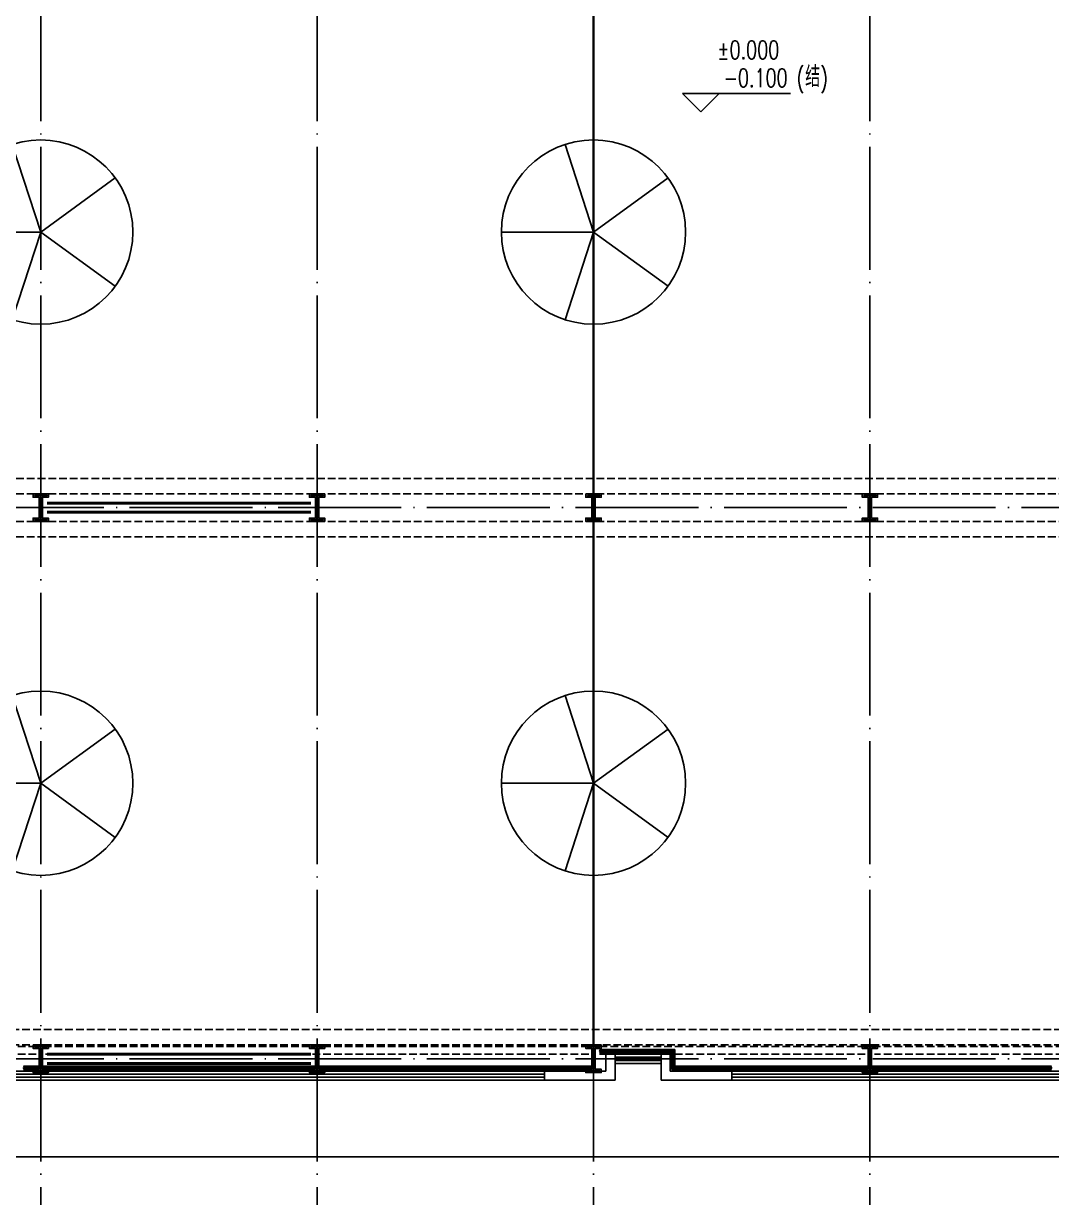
# Model space of a CAD drawing. Extents: x -555607 to 460190, y 498714 to 1664455.
# Drawn here: x -192416 to -158940, y 544402 to 582639 of the extents above; entities that cross this region are included whole.
import ezdxf

# ---------------------------------------------------------------- set-up
doc = ezdxf.new("R2010")
doc.units = 0
doc.header["$LTSCALE"] = 1000
doc.header["$MEASUREMENT"] = 0
for name, pattern in [('CENTER', [2, 1.25, -0.25, 0.25, -0.25]), ('DASH', [0.35, 0.25, -0.1]), ('DOTE', [2.42, 2, -0.2, 0.02, -0.2])]:
    doc.linetypes.add(name, pattern=pattern)
doc.layers.get('Defpoints').update_dxf_attribs({"color": 210})
for name, color, linetype in [('A-AXIS-DOTE', 14, 'DOTE'), ('A-HATCH-2', 251, 'Continuous'), ('A-HRAIL', 250, 'Continuous'), ('A-LIN-V', 9, 'Continuous'), ('A-SFCE', 30, 'Continuous'), ('A-WINDOW', 8, 'Continuous'), ('AS-COLN', 6, 'Continuous'), ('AS-WALL', 40, 'Continuous'), ('TH_DIM', 3, 'Continuous'), ('建-标高', 3, 'Continuous'), ('建-窗', 8, 'Continuous'), ('暖通', 7, 'Continuous')]:
    doc.layers.add(name, color=color, linetype=linetype)
doc.layers.add('柱间支撑', color=6, linetype='CENTER', lineweight=0)
doc.styles.add('_TCH_DIM_T3', font='SIMPLEX', dxfattribs={"width": 0.705882, "bigfont": 'GBCBIG'})
doc.styles.add('A-STANDARD', font='SIMPLEX', dxfattribs={"bigfont": 'GBCBIG'})
doc.styles.get("Standard").update_dxf_attribs({"font": 'gbenor.shx', "bigfont": 'gbcbig.shx'})
doc.styles.add('图框宋体', font='', dxfattribs={"width": 0.75})
doc.styles.get('图框宋体').set_extended_font_data('SimSun')
doc.linetypes.add('字母', pattern='A,12.7,-5.08,["挡烟垂壁",Standard,S=2.54,R=0,X=-2.54,Y=-1.27],-5.08', length=22.86)
doc.dimstyles.new('_TCH_ARCH&&150', dxfattribs={"dimtxt": 446.25, "dimasz": 150, "dimexe": 375, "dimexo": 450, "dimgap": 150, "dimtad": 1, "dimdec": 0, "dimzin": 0, "dimdsep": 46, "dimtxsty": '_TCH_DIM_T3', "dimblk": 'ARCHTICK', "dimcen": 0.09, "dimclrt": 7, "dimazin": 2, "dimtfac": 1, "dimtdec": 0, "dimtix": 1, "dimtmove": 2, "dimatfit": 3, "dimfxl": 1, "dimtolj": 1, "dimtzin": 0, "dimarcsym": 0})

# ---------------------------------------------------------------- blocks, each defined once
blk = doc.blocks.new('WINDOW2DLIB$DYNSTYLE$00000005')
at = {"color": 0}
for points in [[(-0.5, 0.5), (-0.5, -0.5)], [(-0.5, 0.5), (0.5, 0.5)], [(0.5, -0.5), (0.5, 0.5)], [(0.5, 0.1667), (-0.5, 0.1667)], [(0.5, -0.1667), (-0.5, -0.1667)], [(-0.5, -0.5), (0.5, -0.5)]]:
    blk.add_lwpolyline(points, dxfattribs=at)
blk = doc.blocks.new('42343243')
at = {"layer": 'AS-WALL'}
for p, q in [((-173154, 1223170), (-175454, 1223170)), ((-175454, 1223170), (-175454, 1222870)), ((-175454, 1222870), (-173454, 1222870)), ((-173454, 1222320), (-173454, 1222870)), ((-173154, 1222620), (-173154, 1223170)), ((-171654, 1223170), (-171504, 1223170)), ((-171654, 1223170), (-171654, 1222870)), ((-171654, 1222870), (-171654, 1222870)), ((-171654, 1222620), (-171654, 1222870)), ((-169354, 1223170), (-171504, 1223170)), ((-171354, 1222320), (-171354, 1222870)), ((-171354, 1222870), (-169354, 1222870)), ((-169354, 1222870), (-169354, 1223170)), ((-173154, 1222320), (-173154, 1222620)), ((-171654, 1222620), (-171654, 1222320)), ((-173454, 1222320), (-173154, 1222320)), ((-171654, 1222320), (-171354, 1222320))]:
    blk.add_line(p, q, dxfattribs=at)
at = {"layer": '建-窗', "zscale": 300}
for p, xscale, yscale, rotation in [((-185904, 1223020), -20900, -300, 359.9999999994913), ((-162754, 1223020), -13200, -300, 359.9999999996728), ((-172404, 1222470), -1500, 300, 179.9999999999555)]:
    blk.add_blockref('WINDOW2DLIB$DYNSTYLE$00000005', p, dxfattribs=dict(at, xscale=xscale, yscale=yscale, rotation=rotation))
blk = doc.blocks.new('w4324324')
at = {"layer": 'A-HATCH-2', "color": 250}
for q in [(-1694760, 686605), (-1697614, 684532), (-1691907, 684532), (-1696524, 681178), (-1692997, 681178)]:
    blk.add_line((-1694760, 683605), q, dxfattribs=at)
blk.add_circle((-1694760, 683605), 3000, dxfattribs=at)
blk = doc.blocks.new('342343')
at = {"layer": 'A-LIN-V'}
for p in [(1030710, -8444), (1048660, -8444), (1030710, -26444), (1048660, -26444)]:
    blk.add_blockref('w4324324', p, dxfattribs=at)
blk = doc.blocks.new('23124232432')
at = {"layer": '柱间支撑', "color": 250, "const_width": 100}
for points in [[(-183054, 567020), (-191654, 567020)], [(-183054, 566720), (-191654, 566720)], [(-183054, 549070), (-191654, 549070)], [(-183054, 548770), (-191654, 548770)]]:
    blk.add_lwpolyline(points, dxfattribs=at)
blk = doc.blocks.new('w42343243')
at = {"layer": 'A-HATCH-2'}
blk.add_lwpolyline([(-165104, 621070), (-164604, 621070), (-164604, 620958), (-164800, 620958), (-164800, 620282), (-164604, 620282), (-164604, 620170), (-165104, 620170), (-165104, 620282), (-164908, 620282), (-164908, 620958), (-165104, 620958)], close=True, dxfattribs=at)
at = {"layer": 'AS-COLN', "color": 3}
blk.add_lwpolyline([(-165054, 621020), (-164654, 621020), (-164654, 621008), (-164850, 621008), (-164850, 620232), (-164654, 620232), (-164654, 620220), (-165054, 620220), (-165054, 620232), (-164858, 620232), (-164858, 621008), (-165054, 621008)], close=True, dxfattribs=at)
blk = doc.blocks.new('99平面图例外参$0$$LinePat$圆环')
for points in [[(0, 150), (300, 150)], [(0, 0), (300, 0)], [(0, -150), (300, -150)]]:
    blk.add_lwpolyline(points)
at = {"color": 0}
blk.add_circle((150, 0), 150, dxfattribs=at)
blk = doc.blocks.new('_ArchTick')
at = {"color": 0, "linetype": 'ByBlock', "const_width": 0.4}
blk.add_lwpolyline([(-0.5, -0.5), (0.5, 0.5)], dxfattribs=at)
blk = doc.blocks.new('*D619')
at = {"layer": 'Defpoints', "color": 0, "transparency": 16777216}
for p in [(-312854, 547218), (-128854, 547218), (-128854, 545730)]:
    blk.add_point(p, dxfattribs=at)
at = {"layer": 'TH_DIM', "color": 0, "lineweight": -2, "transparency": 16777216}
for p, q in [((-312854, 546768), (-312854, 545355)), ((-128854, 546768), (-128854, 545355)), ((-312854, 545730), (-128854, 545730))]:
    blk.add_line(p, q, dxfattribs=at)
at = {"layer": 'TH_DIM', "color": 0, "lineweight": -2, "transparency": 16777216, "xscale": 150, "yscale": 150, "zscale": 150, "rotation": 180}
blk.add_blockref('_ArchTick', (-312854, 545730), dxfattribs=at)
at = {"layer": 'TH_DIM', "color": 0, "lineweight": -2, "transparency": 16777216, "xscale": 150, "yscale": 150, "zscale": 150}
blk.add_blockref('_ArchTick', (-128854, 545730), dxfattribs=at)
at = {"layer": 'TH_DIM', "color": 7, "transparency": 16777216, "insert": (-220854, 546177), "char_height": 446.25, "attachment_point": 5, "style": '图框宋体'}
blk.add_mtext('\\A1;本侧3Y轴至3A轴储烟仓以下开窗(门)面积共计:40.76平方', dxfattribs=at)

msp = doc.modelspace()

# ---------------------------------------------------------------- linework, layer by layer
at = {"layer": 'A-AXIS-DOTE', "color": 250, "ltscale": 2}
for p, q in [((-191854.2, 540740), (-191854.2, 637259.3)), ((-182854.2, 540740), (-182854.2, 637259.3)), ((-173854.2, 540740), (-173854.2, 637259.3)), ((-164854.2, 540740), (-164854.2, 637259.3)), ((-122040, 566870), (-318010, 566870)), ((-122040, 548920), (-318010, 548920))]:
    msp.add_line(p, q, dxfattribs=at)
at = {"layer": 'A-HATCH-2', "color": 250, "linetype": 'DASH'}
for p, q in [((-313054.2, 567820), (-128854.2, 567820)), ((-313054.2, 567320), (-128854.2, 567320)), ((-313054.2, 566419.9), (-128854.2, 566419.9)), ((-313054.2, 565919.9), (-128854.2, 565919.9)), ((-312854.2, 549870), (-138054.2, 549870)), ((-312854.2, 549370), (-138054.2, 549370))]:
    msp.add_line(p, q, dxfattribs=at)
at = {"layer": 'A-SFCE', "color": 250, "linetype": 'DASH'}
for p, q in [((-192004.2, 549320), (-200704.2, 549320)), ((-174004.2, 549320), (-191704.2, 549320)), ((-165004.2, 549320), (-173704.2, 549320)), ((-147004.2, 549320), (-164704.2, 549320)), ((-192004.2, 549070), (-200704.2, 549070)), ((-174004.2, 549070), (-191704.2, 549070)), ((-165004.2, 549070), (-173704.2, 549070)), ((-147004.2, 549070), (-164704.2, 549070))]:
    msp.add_line(p, q, dxfattribs=at)
at = {"layer": '建-标高', "color": 8}
for p, q in [((-170360.6, 579760), (-170960.6, 580360)), ((-170960.6, 580360), (-167440.6, 580360)), ((-170360.6, 579760), (-169760.6, 580360))]:
    msp.add_line(p, q, dxfattribs=at)
at = {"layer": '暖通', "color": 2, "linetype": '字母', "ltscale": 0.05, "const_width": 80}
msp.add_lwpolyline([(-173854.2, 620270), (-173854.2, 549370)], dxfattribs=at)

# ---------------------------------------------------------------- block references
at = {"layer": 'A-HRAIL', "color": 250, "yscale": 0.3333333333111111, "zscale": 0.3333333333111111}
for p, xscale, rotation in [((-173552.1, 549170.1), 0.3402776645396762, 180), ((-173450, 549170.1), 0.3402776645396762, 180), ((-173347.9, 549170.1), 0.3402776645396762, 180), ((-173245.9, 549170.1), 0.3402776645396762, 180), ((-173143.8, 549170.1), 0.3402776645396762, 180), ((-173041.7, 549170.1), 0.3402776645396762, 180), ((-172939.6, 549170.1), 0.3402776645396762, 180), ((-172837.5, 549170.1), 0.3402776645396762, 180), ((-172735.4, 549170.1), 0.3402776645396762, 180), ((-172633.4, 549170.1), 0.3402776645396762, 180), ((-172531.3, 549170.1), 0.3402776645396762, 180), ((-172429.2, 549170.1), 0.3402776645396762, 180), ((-172327.1, 549170.1), 0.3402776645396762, 180), ((-172225, 549170.1), 0.3402776645396762, 180), ((-172122.9, 549170.1), 0.3402776645396762, 180), ((-172020.9, 549170.1), 0.3402776645396762, 180), ((-171918.8, 549170.1), 0.3402776645396762, 180), ((-171816.7, 549170.1), 0.3402776645396762, 180), ((-171714.6, 549170.1), 0.3402776645396762, 180), ((-171612.5, 549170.1), 0.3402776645396762, 180), ((-171510.4, 549170.1), 0.3402776645396762, 180), ((-171408.4, 549170.1), 0.3402776645396762, 180), ((-171306.3, 549170.1), 0.3402776645396762, 180), ((-171204.2, 549170.1), 0.3402776645396762, 180), ((-171254.2, 549220.1), 0.3611111226889233, 270), ((-171254.2, 549111.7), 0.3611111226889233, 270), ((-171254.2, 549003.4), 0.3611111226889233, 270), ((-171254.2, 548895.1), 0.3611111226889233, 270), ((-171254.2, 548786.7), 0.3611111226889233, 270), ((-192314.3, 548626.1), 0.3384127419249668, 180.0000000002033), ((-192212.8, 548626.1), 0.3384127419249668, 180.0000000002033), ((-192111.2, 548626.1), 0.3384127419249668, 180.0000000002033), ((-192009.7, 548626.1), 0.3384127419249668, 180.0000000002033), ((-191908.2, 548626.1), 0.3384127419249668, 180.0000000002033), ((-191699.1, 548626.1), 0.336818181795725, 180.0000000002033), ((-191598.1, 548626.1), 0.336818181795725, 180.0000000002033), ((-191497, 548626.1), 0.336818181795725, 180.0000000002033), ((-191396, 548626.1), 0.336818181795725, 180.0000000002033), ((-191295, 548626.1), 0.336818181795725, 180.0000000002033), ((-191193.9, 548626.1), 0.336818181795725, 180.0000000002033), ((-191092.9, 548626.1), 0.336818181795725, 180.0000000002033), ((-190991.8, 548626.1), 0.336818181795725, 180.0000000002033), ((-190890.8, 548626.1), 0.336818181795725, 180.0000000002033), ((-190789.7, 548626.1), 0.336818181795725, 180.0000000002033), ((-190688.7, 548626.1), 0.336818181795725, 180.0000000002033), ((-190587.6, 548626.1), 0.336818181795725, 180.0000000002033), ((-190486.6, 548626.1), 0.336818181795725, 180.0000000002033), ((-190385.5, 548626.1), 0.336818181795725, 180.0000000002033), ((-190284.5, 548626.1), 0.336818181795725, 180.0000000002033), ((-190183.5, 548626.1), 0.336818181795725, 180.0000000002033), ((-190082.4, 548626.1), 0.336818181795725, 180.0000000002033), ((-189981.4, 548626.1), 0.336818181795725, 180.0000000002033), ((-189880.3, 548626.1), 0.336818181795725, 180.0000000002033), ((-189779.3, 548626.1), 0.336818181795725, 180.0000000002033), ((-189678.2, 548626.1), 0.336818181795725, 180.0000000002033), ((-189577.2, 548626.1), 0.336818181795725, 180.0000000002033), ((-189476.1, 548626.1), 0.336818181795725, 180.0000000002033), ((-189375.1, 548626.1), 0.336818181795725, 180.0000000002033), ((-189274, 548626.1), 0.336818181795725, 180.0000000002033), ((-189173, 548626.1), 0.336818181795725, 180.0000000002033), ((-189072, 548626.1), 0.336818181795725, 180.0000000002033), ((-188970.9, 548626.1), 0.336818181795725, 180.0000000002033), ((-188869.9, 548626.1), 0.336818181795725, 180.0000000002033), ((-188768.8, 548626.1), 0.336818181795725, 180.0000000002033), ((-188667.8, 548626.1), 0.336818181795725, 180.0000000002033), ((-188566.7, 548626.1), 0.336818181795725, 180.0000000002033), ((-188465.7, 548626.1), 0.336818181795725, 180.0000000002033), ((-188364.6, 548626.1), 0.336818181795725, 180.0000000002033), ((-188263.6, 548626.1), 0.336818181795725, 180.0000000002033), ((-188162.5, 548626.1), 0.336818181795725, 180.0000000002033), ((-188061.5, 548626.1), 0.336818181795725, 180.0000000002033), ((-187960.5, 548626.1), 0.336818181795725, 180.0000000002033), ((-187859.4, 548626.1), 0.336818181795725, 180.0000000002033), ((-187758.4, 548626.1), 0.336818181795725, 180.0000000002033), ((-187657.3, 548626.1), 0.336818181795725, 180.0000000002033), ((-187556.3, 548626.1), 0.336818181795725, 180.0000000002033), ((-187455.2, 548626.1), 0.336818181795725, 180.0000000002033), ((-187354.2, 548626.1), 0.336818181795725, 180.0000000002033), ((-187253.1, 548626.1), 0.336818181795725, 180.0000000002033), ((-187152.1, 548626.1), 0.336818181795725, 180.0000000002033), ((-187051, 548626.1), 0.336818181795725, 180.0000000002033), ((-186950, 548626.1), 0.336818181795725, 180.0000000002033), ((-186849, 548626.1), 0.336818181795725, 180.0000000002033), ((-186747.9, 548626.1), 0.336818181795725, 180.0000000002033), ((-186646.9, 548626.1), 0.336818181795725, 180.0000000002033), ((-186545.8, 548626.1), 0.336818181795725, 180.0000000002033), ((-186444.8, 548626.1), 0.336818181795725, 180.0000000002033), ((-186343.7, 548626.1), 0.336818181795725, 180.0000000002033), ((-186242.7, 548626.1), 0.336818181795725, 180.0000000002033), ((-186141.6, 548626.1), 0.336818181795725, 180.0000000002033), ((-186040.6, 548626.1), 0.336818181795725, 180.0000000002033), ((-185939.5, 548626.1), 0.336818181795725, 180.0000000002033), ((-185838.5, 548626.1), 0.336818181795725, 180.0000000002033), ((-185737.5, 548626.1), 0.336818181795725, 180.0000000002033), ((-185636.4, 548626.1), 0.336818181795725, 180.0000000002033), ((-185535.4, 548626.1), 0.336818181795725, 180.0000000002033), ((-185434.3, 548626.1), 0.336818181795725, 180.0000000002033), ((-185333.3, 548626.1), 0.336818181795725, 180.0000000002033), ((-185232.2, 548626.1), 0.336818181795725, 180.0000000002033), ((-185131.2, 548626.1), 0.336818181795725, 180.0000000002033), ((-185030.1, 548626.1), 0.336818181795725, 180.0000000002033), ((-184929.1, 548626.1), 0.336818181795725, 180.0000000002033), ((-184828, 548626.1), 0.336818181795725, 180.0000000002033), ((-184727, 548626.1), 0.336818181795725, 180.0000000002033), ((-184626, 548626.1), 0.336818181795725, 180.0000000002033), ((-184524.9, 548626.1), 0.336818181795725, 180.0000000002033), ((-184423.9, 548626.1), 0.336818181795725, 180.0000000002033), ((-184322.8, 548626.1), 0.336818181795725, 180.0000000002033), ((-184221.8, 548626.1), 0.336818181795725, 180.0000000002033), ((-184120.7, 548626.1), 0.336818181795725, 180.0000000002033), ((-184019.7, 548626.1), 0.336818181795725, 180.0000000002033), ((-183918.6, 548626.1), 0.336818181795725, 180.0000000002033), ((-183817.6, 548626.1), 0.336818181795725, 180.0000000002033), ((-183716.5, 548626.1), 0.336818181795725, 180.0000000002033), ((-183615.5, 548626.1), 0.336818181795725, 180.0000000002033), ((-183514.5, 548626.1), 0.336818181795725, 180.0000000002033), ((-183413.4, 548626.1), 0.336818181795725, 180.0000000002033), ((-183312.4, 548626.1), 0.336818181795725, 180.0000000002033), ((-183211.3, 548626.1), 0.336818181795725, 180.0000000002033), ((-183110.3, 548626.1), 0.336818181795725, 180.0000000002033), ((-183009.2, 548626.1), 0.336818181795725, 180.0000000002033), ((-182908.2, 548626.1), 0.336818181795725, 180.0000000002033), ((-182699.1, 548626.1), 0.3368181817957273, 180.0000000002033), ((-182598.1, 548626.1), 0.3368181817957273, 180.0000000002033), ((-182497, 548626.1), 0.3368181817957273, 180.0000000002033), ((-182396, 548626.1), 0.3368181817957273, 180.0000000002033), ((-182295, 548626.1), 0.3368181817957273, 180.0000000002033), ((-182193.9, 548626.1), 0.3368181817957273, 180.0000000002033), ((-182092.9, 548626.1), 0.3368181817957273, 180.0000000002033), ((-181991.8, 548626.1), 0.3368181817957273, 180.0000000002033), ((-181890.8, 548626.1), 0.3368181817957273, 180.0000000002033), ((-181789.7, 548626.1), 0.3368181817957273, 180.0000000002033), ((-181688.7, 548626.1), 0.3368181817957273, 180.0000000002033), ((-181587.6, 548626.1), 0.3368181817957273, 180.0000000002033), ((-181486.6, 548626.1), 0.3368181817957273, 180.0000000002033), ((-181385.5, 548626.1), 0.3368181817957273, 180.0000000002033), ((-181284.5, 548626.1), 0.3368181817957273, 180.0000000002033), ((-181183.5, 548626.1), 0.3368181817957273, 180.0000000002033), ((-181082.4, 548626.1), 0.3368181817957273, 180.0000000002033), ((-180981.4, 548626.1), 0.3368181817957273, 180.0000000002033), ((-180880.3, 548626.1), 0.3368181817957273, 180.0000000002033), ((-180779.3, 548626.1), 0.3368181817957273, 180.0000000002033), ((-180678.2, 548626.1), 0.3368181817957273, 180.0000000002033), ((-180577.2, 548626.1), 0.3368181817957273, 180.0000000002033), ((-180476.1, 548626.1), 0.3368181817957273, 180.0000000002033), ((-180375.1, 548626.1), 0.3368181817957273, 180.0000000002033), ((-180274, 548626.1), 0.3368181817957273, 180.0000000002033), ((-180173, 548626.1), 0.3368181817957273, 180.0000000002033), ((-180072, 548626.1), 0.3368181817957273, 180.0000000002033), ((-179970.9, 548626.1), 0.3368181817957273, 180.0000000002033), ((-179869.9, 548626.1), 0.3368181817957273, 180.0000000002033), ((-179768.8, 548626.1), 0.3368181817957273, 180.0000000002033), ((-179667.8, 548626.1), 0.3368181817957273, 180.0000000002033), ((-179566.7, 548626.1), 0.3368181817957273, 180.0000000002033), ((-179465.7, 548626.1), 0.3368181817957273, 180.0000000002033), ((-179364.6, 548626.1), 0.3368181817957273, 180.0000000002033), ((-179263.6, 548626.1), 0.3368181817957273, 180.0000000002033), ((-179162.5, 548626.1), 0.3368181817957273, 180.0000000002033), ((-179061.5, 548626.1), 0.3368181817957273, 180.0000000002033), ((-178960.5, 548626.1), 0.3368181817957273, 180.0000000002033), ((-178859.4, 548626.1), 0.3368181817957273, 180.0000000002033), ((-178758.4, 548626.1), 0.3368181817957273, 180.0000000002033), ((-178657.3, 548626.1), 0.3368181817957273, 180.0000000002033), ((-178556.3, 548626.1), 0.3368181817957273, 180.0000000002033), ((-178455.2, 548626.1), 0.3368181817957273, 180.0000000002033), ((-178354.2, 548626.1), 0.3368181817957273, 180.0000000002033), ((-178253.1, 548626.1), 0.3368181817957273, 180.0000000002033), ((-178152.1, 548626.1), 0.3368181817957273, 180.0000000002033), ((-178051, 548626.1), 0.3368181817957273, 180.0000000002033), ((-177950, 548626.1), 0.3368181817957273, 180.0000000002033), ((-177849, 548626.1), 0.3368181817957273, 180.0000000002033), ((-177747.9, 548626.1), 0.3368181817957273, 180.0000000002033), ((-177646.9, 548626.1), 0.3368181817957273, 180.0000000002033), ((-177545.8, 548626.1), 0.3368181817957273, 180.0000000002033), ((-177444.8, 548626.1), 0.3368181817957273, 180.0000000002033), ((-177343.7, 548626.1), 0.3368181817957273, 180.0000000002033), ((-177242.7, 548626.1), 0.3368181817957273, 180.0000000002033), ((-177141.6, 548626.1), 0.3368181817957273, 180.0000000002033), ((-177040.6, 548626.1), 0.3368181817957273, 180.0000000002033), ((-176939.5, 548626.1), 0.3368181817957273, 180.0000000002033), ((-176838.5, 548626.1), 0.3368181817957273, 180.0000000002033), ((-176737.5, 548626.1), 0.3368181817957273, 180.0000000002033), ((-176636.4, 548626.1), 0.3368181817957273, 180.0000000002033), ((-176535.4, 548626.1), 0.3368181817957273, 180.0000000002033), ((-176434.3, 548626.1), 0.3368181817957273, 180.0000000002033), ((-176333.3, 548626.1), 0.3368181817957273, 180.0000000002033), ((-176232.2, 548626.1), 0.3368181817957273, 180.0000000002033), ((-176131.2, 548626.1), 0.3368181817957273, 180.0000000002033), ((-176030.1, 548626.1), 0.3368181817957273, 180.0000000002033), ((-175929.1, 548626.1), 0.3368181817957273, 180.0000000002033), ((-175828, 548626.1), 0.3368181817957273, 180.0000000002033), ((-175727, 548626.1), 0.3368181817957273, 180.0000000002033), ((-175626, 548626.1), 0.3368181817957273, 180.0000000002033), ((-175524.9, 548626.1), 0.3368181817957273, 180.0000000002033), ((-175423.9, 548626.1), 0.3368181817957273, 180.0000000002033), ((-175322.8, 548626.1), 0.3368181817957273, 180.0000000002033), ((-175221.8, 548626.1), 0.3368181817957273, 180.0000000002033), ((-175120.7, 548626.1), 0.3368181817957273, 180.0000000002033), ((-175019.7, 548626.1), 0.3368181817957273, 180.0000000002033), ((-174918.6, 548626.1), 0.3368181817957273, 180.0000000002033), ((-174817.6, 548626.1), 0.3368181817957273, 180.0000000002033), ((-174716.5, 548626.1), 0.3368181817957273, 180.0000000002033), ((-174615.5, 548626.1), 0.3368181817957273, 180.0000000002033), ((-174514.5, 548626.1), 0.3368181817957273, 180.0000000002033), ((-174413.4, 548626.1), 0.3368181817957273, 180.0000000002033), ((-174312.4, 548626.1), 0.3368181817957273, 180.0000000002033), ((-174211.3, 548626.1), 0.3368181817957273, 180.0000000002033), ((-174110.3, 548626.1), 0.3368181817957273, 180.0000000002033), ((-174009.2, 548626.1), 0.3368181817957273, 180.0000000002033), ((-173908.2, 548626.1), 0.3368181817957273, 180.0000000002033), ((-171254.2, 548678.4), 0.3611111226889233, 270), ((-171202.7, 548626.1), 0.3384127415271159, 180.0000000002033), ((-171101.1, 548626.1), 0.3384127415271159, 180.0000000002033), ((-170999.6, 548626.1), 0.3384127415271159, 180.0000000002033), ((-170898.1, 548626.1), 0.3384127415271159, 180.0000000002033), ((-170796.6, 548626.1), 0.3384127415271159, 180.0000000002033), ((-170695, 548626.1), 0.3384127415271159, 180.0000000002033), ((-170593.5, 548626.1), 0.3384127415271159, 180.0000000002033), ((-170492, 548626.1), 0.3384127415271159, 180.0000000002033), ((-170390.5, 548626.1), 0.3384127415271159, 180.0000000002033), ((-170288.9, 548626.1), 0.3384127415271159, 180.0000000002033), ((-170187.4, 548626.1), 0.3384127415271159, 180.0000000002033), ((-170085.9, 548626.1), 0.3384127415271159, 180.0000000002033), ((-169984.4, 548626.1), 0.3384127415271159, 180.0000000002033), ((-169882.9, 548626.1), 0.3384127415271159, 180.0000000002033), ((-169781.3, 548626.1), 0.3384127415271159, 180.0000000002033), ((-169679.8, 548626.1), 0.3384127415271159, 180.0000000002033), ((-169578.3, 548626.1), 0.3384127415271159, 180.0000000002033), ((-169476.8, 548626.1), 0.3384127415271159, 180.0000000002033), ((-169375.2, 548626.1), 0.3384127415271159, 180.0000000002033), ((-169273.7, 548626.1), 0.3384127415271159, 180.0000000002033), ((-169172.2, 548626.1), 0.3384127415271159, 180.0000000002033), ((-169070.7, 548626.1), 0.3384127415271159, 180.0000000002033), ((-168969.1, 548626.1), 0.3384127415271159, 180.0000000002033), ((-168867.6, 548626.1), 0.3384127415271159, 180.0000000002033), ((-168766.1, 548626.1), 0.3384127415271159, 180.0000000002033), ((-168664.6, 548626.1), 0.3384127415271159, 180.0000000002033), ((-168563, 548626.1), 0.3384127415271159, 180.0000000002033), ((-168461.5, 548626.1), 0.3384127415271159, 180.0000000002033), ((-168360, 548626.1), 0.3384127415271159, 180.0000000002033), ((-168258.5, 548626.1), 0.3384127415271159, 180.0000000002033), ((-168156.9, 548626.1), 0.3384127415271159, 180.0000000002033), ((-168055.4, 548626.1), 0.3384127415271159, 180.0000000002033), ((-167953.9, 548626.1), 0.3384127415271159, 180.0000000002033), ((-167852.4, 548626.1), 0.3384127415271159, 180.0000000002033), ((-167750.9, 548626.1), 0.3384127415271159, 180.0000000002033), ((-167649.3, 548626.1), 0.3384127415271159, 180.0000000002033), ((-167547.8, 548626.1), 0.3384127415271159, 180.0000000002033), ((-167446.3, 548626.1), 0.3384127415271159, 180.0000000002033), ((-167344.8, 548626.1), 0.3384127415271159, 180.0000000002033), ((-167243.2, 548626.1), 0.3384127415271159, 180.0000000002033), ((-167141.7, 548626.1), 0.3384127415271159, 180.0000000002033), ((-167040.2, 548626.1), 0.3384127415271159, 180.0000000002033), ((-166938.7, 548626.1), 0.3384127415271159, 180.0000000002033), ((-166837.1, 548626.1), 0.3384127415271159, 180.0000000002033), ((-166735.6, 548626.1), 0.3384127415271159, 180.0000000002033), ((-166634.1, 548626.1), 0.3384127415271159, 180.0000000002033), ((-166532.6, 548626.1), 0.3384127415271159, 180.0000000002033), ((-166431, 548626.1), 0.3384127415271159, 180.0000000002033), ((-166329.5, 548626.1), 0.3384127415271159, 180.0000000002033), ((-166228, 548626.1), 0.3384127415271159, 180.0000000002033), ((-166126.5, 548626.1), 0.3384127415271159, 180.0000000002033), ((-166024.9, 548626.1), 0.3384127415271159, 180.0000000002033), ((-165923.4, 548626.1), 0.3384127415271159, 180.0000000002033), ((-165821.9, 548626.1), 0.3384127415271159, 180.0000000002033), ((-165720.4, 548626.1), 0.3384127415271159, 180.0000000002033), ((-165618.9, 548626.1), 0.3384127415271159, 180.0000000002033), ((-165517.3, 548626.1), 0.3384127415271159, 180.0000000002033), ((-165415.8, 548626.1), 0.3384127415271159, 180.0000000002033), ((-165314.3, 548626.1), 0.3384127415271159, 180.0000000002033), ((-165212.8, 548626.1), 0.3384127415271159, 180.0000000002033), ((-165111.2, 548626.1), 0.3384127415271159, 180.0000000002033), ((-165009.7, 548626.1), 0.3384127415271159, 180.0000000002033), ((-164908.2, 548626.1), 0.3384127415271159, 180.0000000002033), ((-164699.1, 548626.1), 0.3368181817957239, 180.0000000002033), ((-164598.1, 548626.1), 0.3368181817957239, 180.0000000002033), ((-164497, 548626.1), 0.3368181817957239, 180.0000000002033), ((-164396, 548626.1), 0.3368181817957239, 180.0000000002033), ((-164295, 548626.1), 0.3368181817957239, 180.0000000002033), ((-164193.9, 548626.1), 0.3368181817957239, 180.0000000002033), ((-164092.9, 548626.1), 0.3368181817957239, 180.0000000002033), ((-163991.8, 548626.1), 0.3368181817957239, 180.0000000002033), ((-163890.8, 548626.1), 0.3368181817957239, 180.0000000002033), ((-163789.7, 548626.1), 0.3368181817957239, 180.0000000002033), ((-163688.7, 548626.1), 0.3368181817957239, 180.0000000002033), ((-163587.6, 548626.1), 0.3368181817957239, 180.0000000002033), ((-163486.6, 548626.1), 0.3368181817957239, 180.0000000002033), ((-163385.5, 548626.1), 0.3368181817957239, 180.0000000002033), ((-163284.5, 548626.1), 0.3368181817957239, 180.0000000002033), ((-163183.5, 548626.1), 0.3368181817957239, 180.0000000002033), ((-163082.4, 548626.1), 0.3368181817957239, 180.0000000002033), ((-162981.4, 548626.1), 0.3368181817957239, 180.0000000002033), ((-162880.3, 548626.1), 0.3368181817957239, 180.0000000002033), ((-162779.3, 548626.1), 0.3368181817957239, 180.0000000002033), ((-162678.2, 548626.1), 0.3368181817957239, 180.0000000002033), ((-162577.2, 548626.1), 0.3368181817957239, 180.0000000002033), ((-162476.1, 548626.1), 0.3368181817957239, 180.0000000002033), ((-162375.1, 548626.1), 0.3368181817957239, 180.0000000002033), ((-162274, 548626.1), 0.3368181817957239, 180.0000000002033), ((-162173, 548626.1), 0.3368181817957239, 180.0000000002033), ((-162072, 548626.1), 0.3368181817957239, 180.0000000002033), ((-161970.9, 548626.1), 0.3368181817957239, 180.0000000002033), ((-161869.9, 548626.1), 0.3368181817957239, 180.0000000002033), ((-161768.8, 548626.1), 0.3368181817957239, 180.0000000002033), ((-161667.8, 548626.1), 0.3368181817957239, 180.0000000002033), ((-161566.7, 548626.1), 0.3368181817957239, 180.0000000002033), ((-161465.7, 548626.1), 0.3368181817957239, 180.0000000002033), ((-161364.6, 548626.1), 0.3368181817957239, 180.0000000002033), ((-161263.6, 548626.1), 0.3368181817957239, 180.0000000002033), ((-161162.5, 548626.1), 0.3368181817957239, 180.0000000002033), ((-161061.5, 548626.1), 0.3368181817957239, 180.0000000002033), ((-160960.5, 548626.1), 0.3368181817957239, 180.0000000002033), ((-160859.4, 548626.1), 0.3368181817957239, 180.0000000002033), ((-160758.4, 548626.1), 0.3368181817957239, 180.0000000002033), ((-160657.3, 548626.1), 0.3368181817957239, 180.0000000002033), ((-160556.3, 548626.1), 0.3368181817957239, 180.0000000002033), ((-160455.2, 548626.1), 0.3368181817957239, 180.0000000002033), ((-160354.2, 548626.1), 0.3368181817957239, 180.0000000002033), ((-160253.1, 548626.1), 0.3368181817957239, 180.0000000002033), ((-160152.1, 548626.1), 0.3368181817957239, 180.0000000002033), ((-160051, 548626.1), 0.3368181817957239, 180.0000000002033), ((-159950, 548626.1), 0.3368181817957239, 180.0000000002033), ((-159849, 548626.1), 0.3368181817957239, 180.0000000002033), ((-159747.9, 548626.1), 0.3368181817957239, 180.0000000002033), ((-159646.9, 548626.1), 0.3368181817957239, 180.0000000002033), ((-159545.8, 548626.1), 0.3368181817957239, 180.0000000002033), ((-159444.8, 548626.1), 0.3368181817957239, 180.0000000002033), ((-159343.7, 548626.1), 0.3368181817957239, 180.0000000002033), ((-159242.7, 548626.1), 0.3368181817957239, 180.0000000002033), ((-159141.6, 548626.1), 0.3368181817957239, 180.0000000002033), ((-159040.6, 548626.1), 0.3368181817957239, 180.0000000002033), ((-158939.5, 548626.1), 0.3368181817957239, 180.0000000002033)]:
    msp.add_blockref('99平面图例外参$0$$LinePat$圆环', p, dxfattribs=dict(at, xscale=xscale, rotation=rotation))
at = {"layer": 'A-LIN-V', "color": 250, "rotation": 90}
msp.add_blockref('342343', (483306.5, 1221945), dxfattribs=at)
at = {"layer": 'A-WINDOW', "color": 250}
for p in [(-27000, -53750), (-18000, -53750), (-9000, -53750), (0, -53750), (-27000, -71700), (-18000, -71700), (-9000, -71700), (0, -71700)]:
    msp.add_blockref('w42343243', p, dxfattribs=at)
at = {"layer": 'A-WINDOW', "xscale": -1, "rotation": 180}
msp.add_blockref('42343243', (0, 1771390), dxfattribs=at)
at = {"layer": '柱间支撑'}
msp.add_blockref('23124232432', (0, 0), dxfattribs=at)

# ---------------------------------------------------------------- texts
at = {"layer": '建-标高', "color": 8, "style": 'A-STANDARD', "width": 0.705882}
for s, p in [('%%P0.000', (-169820.6, 581480)), ('(', (-167240.6, 580570)), (')', (-166469.1, 580570)), ('-0.100', (-169620.6, 580570))]:
    msp.add_text(s, height=595, dxfattribs=at).set_placement(p)
at = {"layer": '建-标高', "color": 8, "style": 'A-STANDARD'}
msp.add_text('结', height=675.2, dxfattribs=at).set_placement((-166960.6, 580570))

# ---------------------------------------------------------------- dimensions: what is measured, and where the dimension line sits
at = {"layer": 'TH_DIM', "color": 7}
dim = msp.add_aligned_dim(p1=(-312854.2, 547218.4), p2=(-128854.2, 547218.4), distance=-1488.8, text='本侧3Y轴至3A轴储烟仓以下开窗(门)面积共计:40.76平方', dimstyle='_TCH_ARCH&&150', override={"dimtxsty": '图框宋体'}, dxfattribs=at)
dim.commit()
dim.dimension.update_dxf_attribs({"geometry": '*D619', "text_midpoint": (-220854.2, 546177.5)})

doc.saveas('drawing.dxf')
